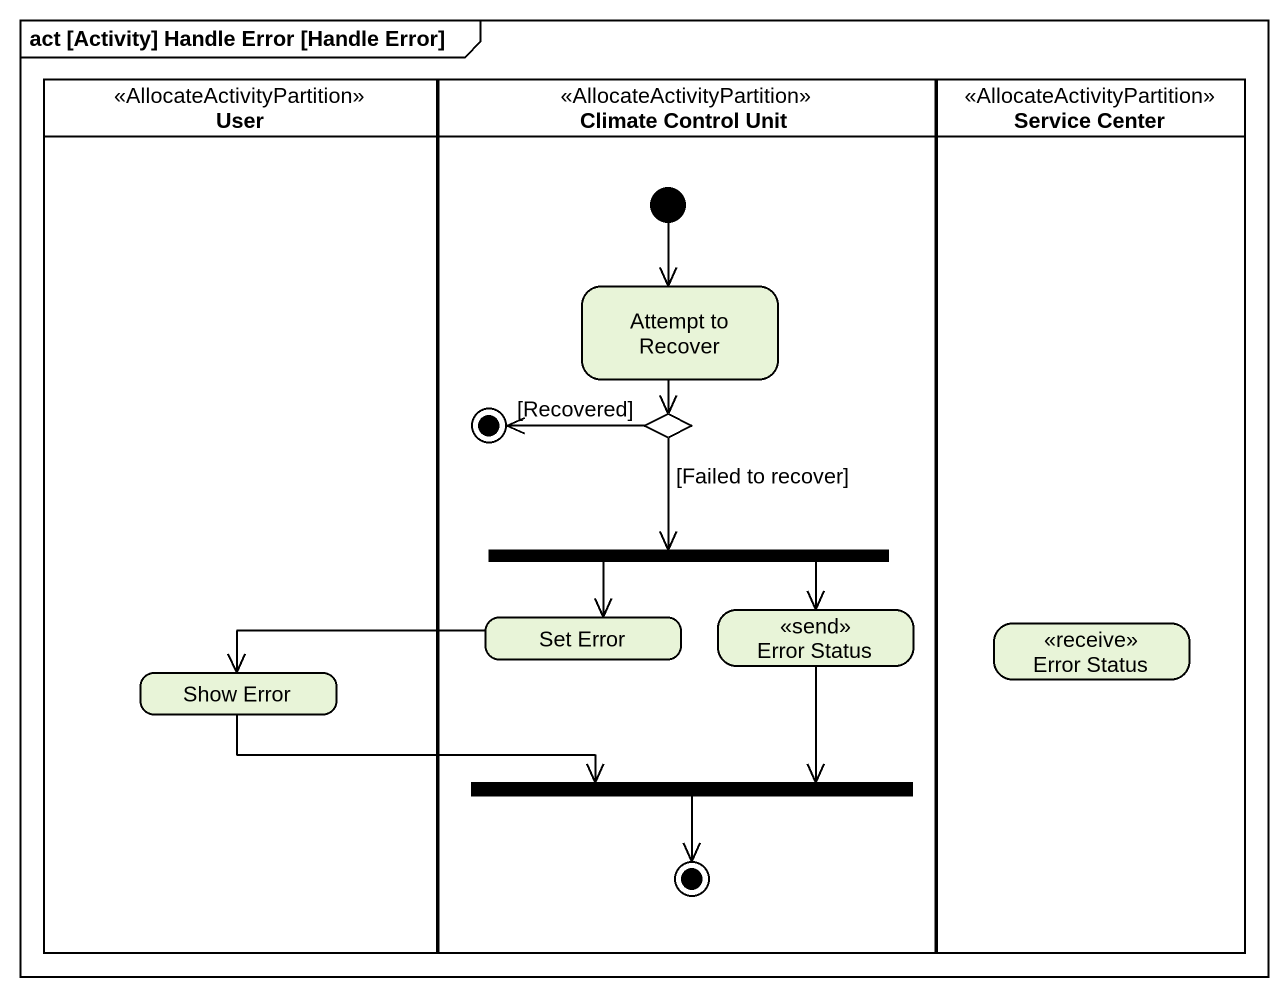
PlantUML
@startuml
mainframe act [Activity] Handle Error [Handle Error]
hide empty description
state User <<AllocateActivityPartition>> {
  state "Show Error" as Show_Error
}
state "Climate Control Unit" as Climate_Control_Unit <<AllocateActivityPartition>> {
  state "Attempt to Recover" as Attempt_to_Recover
  state final1 <<end>>
  state choice1 <<choice>>
  state fork1 <<fork>>
  state "Set Error" as Set_Error
  state "Error Status" as Error_Status <<send>>
  state fork2 <<join>>
  state final2 <<end>>
  [*] --> Attempt_to_Recover
}
state "Service Center" as Service_Center <<AllocateActivityPartition>> {
  state "Error Status" as Error_Status_2 <<receive>>
}
Attempt_to_Recover --> choice1
choice1 -left-> final1 : [Recovered]
choice1 --> fork1 : [Failed to recover]
fork1 --> Set_Error
fork1 --> Error_Status
Set_Error -left-> Show_Error
Error_Status --> fork2
Show_Error -right-> fork2
fork2 --> final2
@enduml
